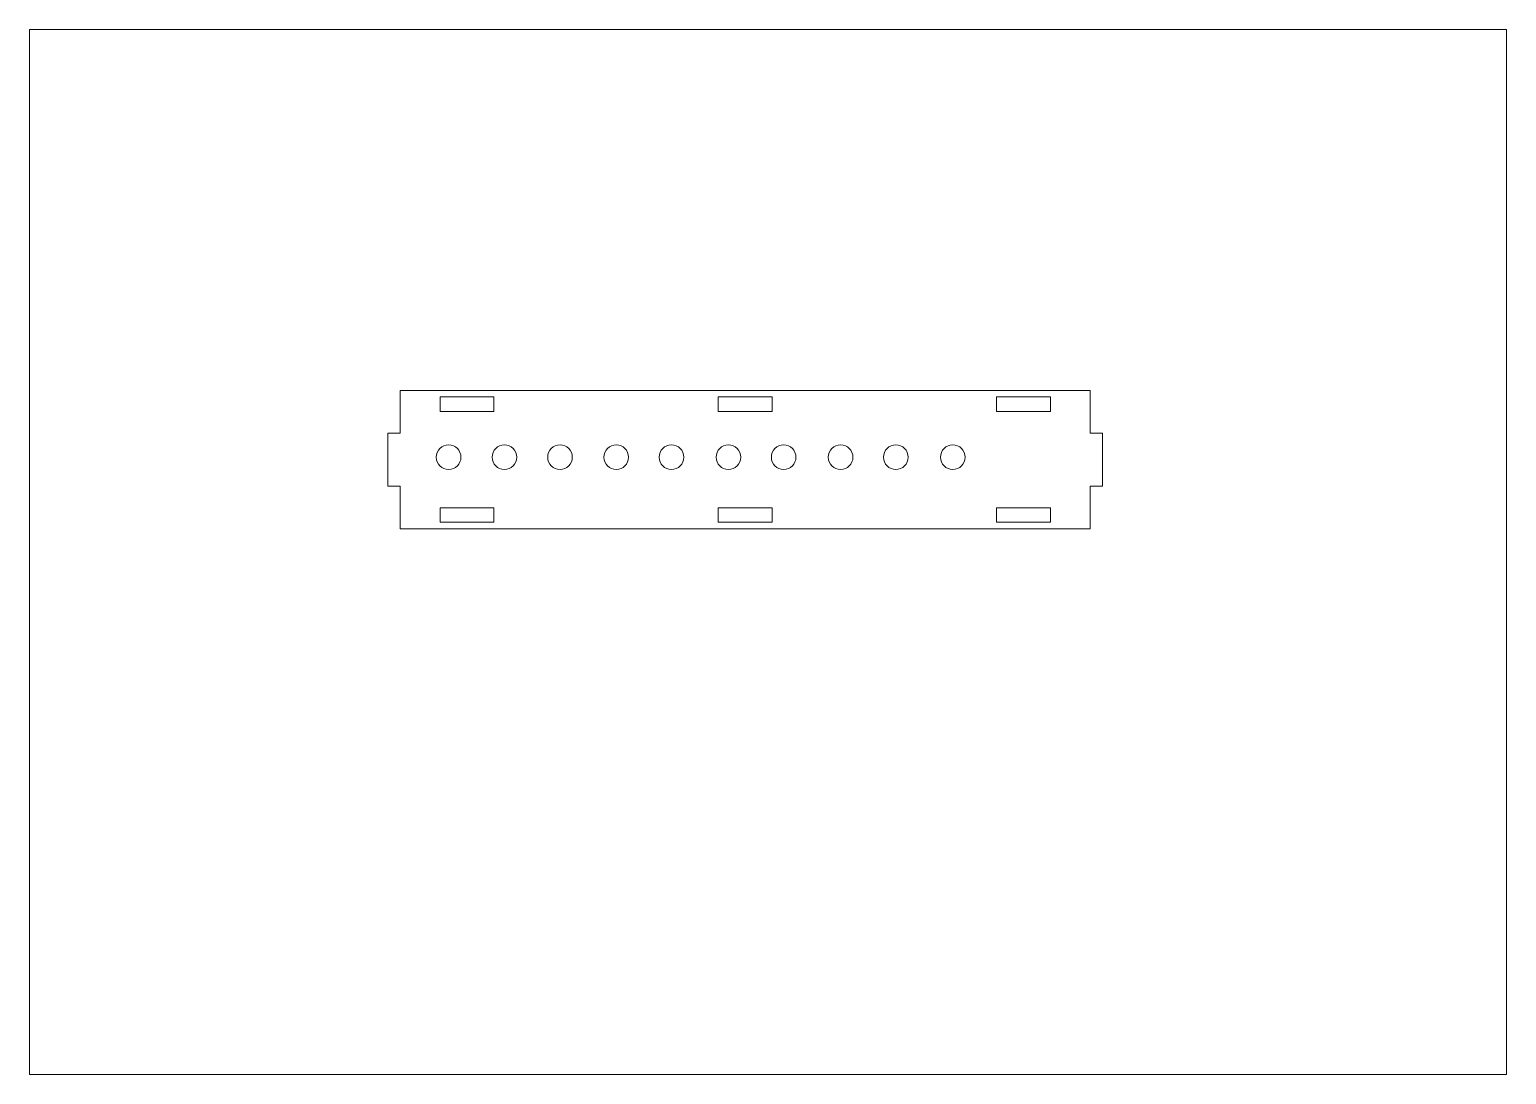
# Paper-space layout 'Sheet1' of a CAD drawing. Header units: inches, sheet in millimetres. Extents: x 0 to 420, y 0 to 297.
# The model-space entities are those that its viewports show. They can reach past a viewport. Long polylines and large blocks are cut down to what shows.
import ezdxf

# ---------------------------------------------------------------- set-up
doc = ezdxf.new("R2010")
doc.units = ezdxf.units.IN
doc.header["$LTSCALE"] = 12.7
doc.header["$MEASUREMENT"] = 0
doc.layers.add('Visible', color=7, linetype='Continuous', lineweight=40)

msp = doc.modelspace()

# ---------------------------------------------------------------- linework, layer by layer
at = {"layer": 'Visible', "lineweight": 20}
for p, q in [((105.9, 194.42), (302.15, 194.42)), ((105.9, 182.25), (105.9, 194.42)), ((302.15, 182.25), (302.15, 194.42)), ((117.25, 192.57), (117.25, 188.42)), ((132.55, 192.57), (117.25, 192.57)), ((132.55, 192.57), (132.55, 188.42)), ((196.37, 192.57), (196.37, 188.42)), ((211.67, 192.57), (196.37, 192.57)), ((211.67, 192.57), (211.67, 188.42)), ((290.8, 192.57), (275.5, 192.57)), ((275.5, 192.57), (275.5, 188.42)), ((290.8, 192.57), (290.8, 188.42)), ((132.55, 188.42), (117.25, 188.42)), ((211.67, 188.42), (196.37, 188.42)), ((290.8, 188.42), (275.5, 188.42)), ((102.4, 182.25), (102.4, 167.25)), ((105.9, 182.25), (102.4, 182.25)), ((302.15, 182.25), (305.65, 182.25)), ((305.65, 182.25), (305.65, 167.25)), ((105.9, 167.25), (102.4, 167.25)), ((105.9, 167.25), (105.9, 155.1)), ((302.15, 167.25), (305.65, 167.25)), ((302.15, 155.1), (302.15, 167.25)), ((132.55, 161.1), (117.25, 161.1)), ((117.25, 156.95), (117.25, 161.1)), ((132.55, 156.95), (132.55, 161.1)), ((196.37, 156.95), (196.37, 161.1)), ((211.67, 161.1), (196.37, 161.1)), ((211.67, 156.95), (211.67, 161.1)), ((290.8, 161.1), (275.5, 161.1)), ((275.5, 156.95), (275.5, 161.1)), ((290.8, 156.95), (290.8, 161.1)), ((132.55, 156.95), (117.25, 156.95)), ((211.67, 156.95), (196.37, 156.95)), ((290.8, 156.95), (275.5, 156.95)), ((105.9, 155.1), (302.15, 155.1))]:
    msp.add_line(p, q, dxfattribs=at)
at = {"layer": 'Visible', "lineweight": 20, "extrusion": (-6.12323e-17, 6.12323e-17, -1)}
for centre in [(-119.68, 175.45), (-135.55, 175.45), (-151.35, 175.45), (-167.34, 175.45), (-183.05, 175.45), (-199.25, 175.45), (-214.95, 175.45), (-231.15, 175.45), (-246.85, 175.45), (-263.05, 175.45)]:
    msp.add_circle(centre, 3.5, dxfattribs=at)

psp = doc.layouts.new('Sheet1')

# ---------------------------------------------------------------- viewports
at = {"layer": '0', "view_target_point": (210.5, 148.5)}
psp.add_viewport(center=(210, 148.5), size=(420, 297), view_center_point=(0, 0), view_height=297, dxfattribs=at)

doc.saveas('drawing.dxf')
